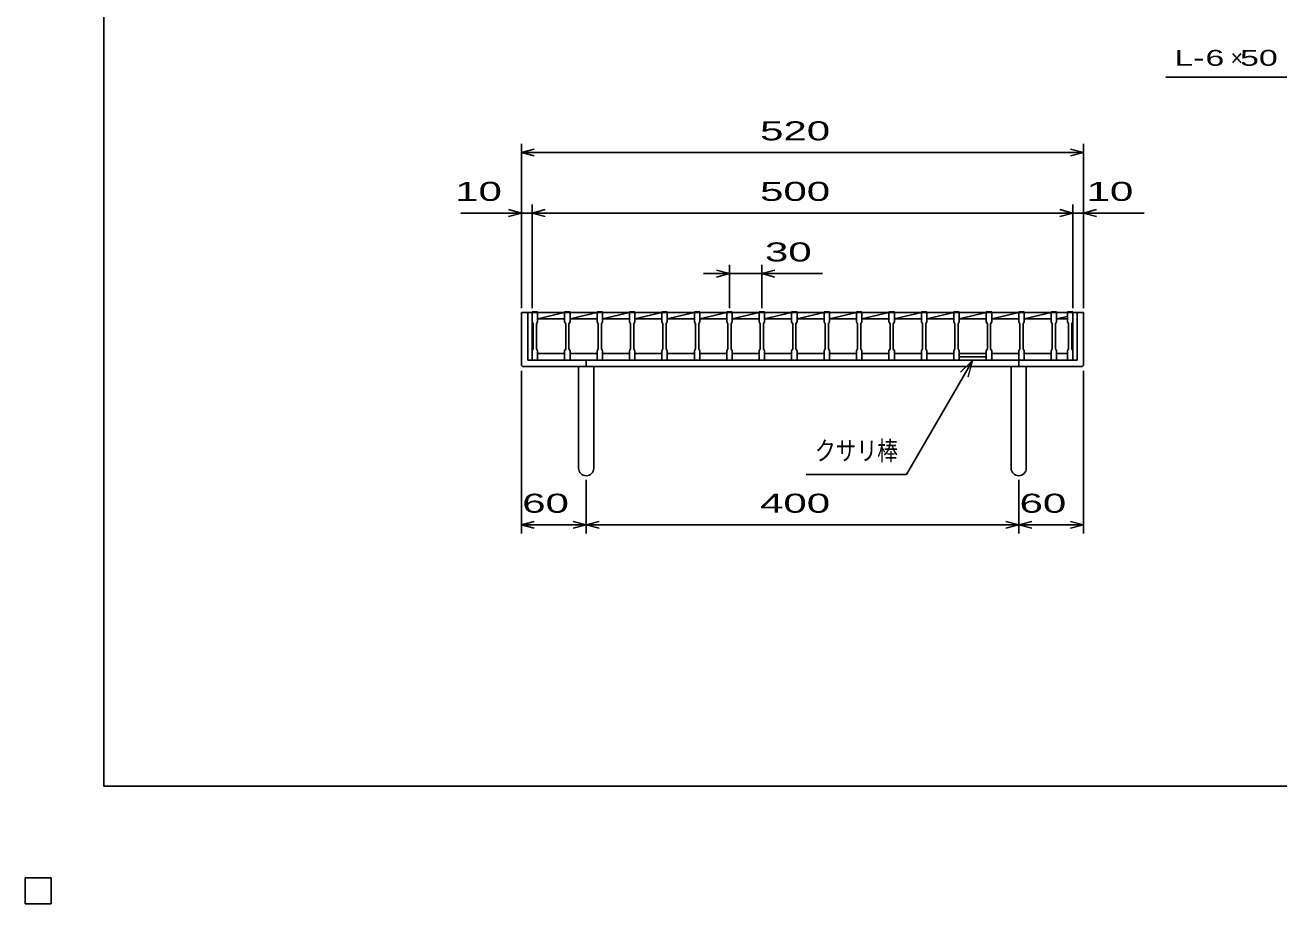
# Model space of a CAD drawing. Units: millimetres, scale not verified. Extents: x -1456 to 1385, y -1026 to 843.
# Drawn here: x -1456 to -296, y -1026 to -213 of the extents above; entities that cross this region are included whole.
import ezdxf
from ezdxf.enums import TextEntityAlignment as Align

# ---------------------------------------------------------------- set-up
doc = ezdxf.new("R2010")
doc.units = ezdxf.units.MM
doc.header["$LTSCALE"] = 8
for name, color, linetype, lineweight in [('0_2', 150, 'Continuous', 25), ('16', 3, 'Continuous', 25), ('19', 6, 'Continuous', 25), ('22', 4, 'Continuous', 25), ('24', 2, 'Continuous', 25), ('32', 4, 'Continuous', 25)]:
    doc.layers.add(name, color=color, linetype=linetype, lineweight=lineweight)
doc.styles.add('ベクトル', font='')
doc.styles.get('ベクトル').set_extended_font_data('ベクトル')

msp = doc.modelspace()

# ---------------------------------------------------------------- linework, layer by layer
at = {"layer": '0_2'}
for p, q in [((-1383.2, -917.2), (-1383.2, 842.8)), ((1384.8, -917.2), (-1383.2, -917.2)), ((-1432, -1002), (-1456, -1002)), ((-1456, -1002), (-1456, -1026)), ((-1432, -1002), (-1456, -1002)), ((-1456, -1002), (-1456, -1026)), ((-1432, -1002), (-1456, -1002)), ((-1456, -1002), (-1456, -1026)), ((-1432, -1002), (-1456, -1002)), ((-1456, -1002), (-1456, -1026)), ((-1432, -1002), (-1456, -1002)), ((-1456, -1002), (-1456, -1026)), ((-1432, -1026), (-1432, -1002)), ((-1432, -1026), (-1432, -1002)), ((-1432, -1026), (-1432, -1002)), ((-1432, -1026), (-1432, -1002)), ((-1432, -1026), (-1432, -1002)), ((-1456, -1026), (-1432, -1026)), ((-1456, -1026), (-1432, -1026)), ((-1456, -1026), (-1432, -1026)), ((-1456, -1026), (-1432, -1026)), ((-1456, -1026), (-1432, -1026))]:
    msp.add_line(p, q, dxfattribs=at)
at = {"layer": '16'}
for p, q in [((-987, -479), (-987, -478.3)), ((-987, -478.3), (-982, -478.3)), ((-987, -479), (-987, -487.5)), ((-982, -479), (-987, -479)), ((-987, -479), (-987, -517)), ((-982, -478.3), (-982, -479)), ((-982, -487.5), (-982, -479)), ((-982, -479), (-957, -479)), ((-982, -485), (-957, -479)), ((-982, -485), (-957, -485)), ((-957, -479), (-957, -478.3)), ((-957, -478.3), (-952, -478.3)), ((-957, -479), (-957, -487.5)), ((-952, -479), (-957, -479)), ((-952, -478.3), (-952, -479)), ((-952, -487.5), (-952, -479)), ((-952, -479), (-927, -479)), ((-952, -485), (-927, -479)), ((-952, -485), (-927, -485)), ((-927, -479), (-927, -478.3)), ((-927, -478.3), (-922, -478.3)), ((-927, -479), (-927, -487.5)), ((-922, -479), (-927, -479)), ((-922, -478.3), (-922, -479)), ((-922, -487.5), (-922, -479)), ((-922, -479), (-897, -479)), ((-922, -485), (-897, -479)), ((-922, -485), (-897, -485)), ((-897, -479), (-897, -478.3)), ((-897, -478.3), (-892, -478.3)), ((-897, -479), (-897, -487.5)), ((-892, -479), (-897, -479)), ((-892, -478.3), (-892, -479)), ((-892, -487.5), (-892, -479)), ((-892, -479), (-867, -479)), ((-892, -485), (-867, -479)), ((-892, -485), (-867, -485)), ((-867, -479), (-867, -478.3)), ((-867, -478.3), (-862, -478.3)), ((-867, -479), (-867, -487.5)), ((-862, -479), (-867, -479)), ((-862, -478.3), (-862, -479)), ((-862, -487.5), (-862, -479)), ((-862, -479), (-837, -479)), ((-862, -485), (-837, -479)), ((-862, -485), (-837, -485)), ((-837, -479), (-837, -478.3)), ((-837, -478.3), (-832, -478.3)), ((-837, -479), (-837, -487.5)), ((-832, -479), (-837, -479)), ((-832, -478.3), (-832, -479)), ((-832, -487.5), (-832, -479)), ((-832, -479), (-807, -479)), ((-832, -485), (-807, -479)), ((-832, -485), (-807, -485)), ((-807, -479), (-807, -478.3)), ((-807, -478.3), (-802, -478.3)), ((-807, -479), (-807, -487.5)), ((-802, -479), (-807, -479)), ((-802, -478.3), (-802, -479)), ((-802, -487.5), (-802, -479)), ((-802, -479), (-777, -479)), ((-802, -485), (-777, -479)), ((-802, -485), (-777, -485)), ((-777, -479), (-777, -478.3)), ((-777, -478.3), (-772, -478.3)), ((-777, -479), (-777, -487.5)), ((-772, -479), (-777, -479)), ((-772, -478.3), (-772, -479)), ((-772, -487.5), (-772, -479)), ((-772, -479), (-747, -479)), ((-772, -485), (-747, -479)), ((-772, -485), (-747, -485)), ((-747, -479), (-747, -478.3)), ((-747, -478.3), (-742, -478.3)), ((-747, -479), (-747, -487.5)), ((-742, -479), (-747, -479)), ((-742, -478.3), (-742, -479)), ((-742, -487.5), (-742, -479)), ((-742, -479), (-717, -479)), ((-742, -485), (-717, -479)), ((-742, -485), (-717, -485)), ((-717, -479), (-717, -478.3)), ((-717, -478.3), (-712, -478.3)), ((-717, -479), (-717, -487.5)), ((-712, -479), (-717, -479)), ((-712, -478.3), (-712, -479)), ((-712, -487.5), (-712, -479)), ((-712, -479), (-687, -479)), ((-712, -485), (-687, -479)), ((-712, -485), (-687, -485)), ((-687, -479), (-687, -478.3)), ((-687, -478.3), (-682, -478.3)), ((-687, -479), (-687, -487.5)), ((-682, -479), (-687, -479)), ((-682, -478.3), (-682, -479)), ((-682, -487.5), (-682, -479)), ((-682, -479), (-657, -479)), ((-682, -485), (-657, -479)), ((-682, -485), (-657, -485)), ((-657, -479), (-657, -478.3)), ((-657, -478.3), (-652, -478.3)), ((-657, -479), (-657, -487.5)), ((-652, -479), (-657, -479)), ((-652, -478.3), (-652, -479)), ((-652, -487.5), (-652, -479)), ((-652, -479), (-627, -479)), ((-652, -485), (-627, -479)), ((-652, -485), (-627, -485)), ((-627, -479), (-627, -478.3)), ((-627, -478.3), (-622, -478.3)), ((-627, -479), (-627, -487.5)), ((-622, -479), (-627, -479)), ((-622, -478.3), (-622, -479)), ((-622, -487.5), (-622, -479)), ((-622, -479), (-597, -479)), ((-622, -485), (-597, -479)), ((-622, -485), (-597, -485)), ((-597, -479), (-597, -478.3)), ((-597, -478.3), (-592, -478.3)), ((-597, -479), (-597, -487.5)), ((-592, -479), (-597, -479)), ((-592, -478.3), (-592, -479)), ((-592, -487.5), (-592, -479)), ((-592, -479), (-567, -479)), ((-592, -485), (-567, -479)), ((-592, -485), (-567, -485)), ((-567, -479), (-567, -478.3)), ((-567, -478.3), (-562, -478.3)), ((-567, -479), (-567, -487.5)), ((-562, -479), (-567, -479)), ((-562, -478.3), (-562, -479)), ((-562, -487.5), (-562, -479)), ((-562, -479), (-537, -479)), ((-562, -485), (-537, -479)), ((-562, -485), (-537, -485)), ((-537, -479), (-537, -478.3)), ((-537, -478.3), (-532, -478.3)), ((-537, -479), (-537, -487.5)), ((-532, -479), (-537, -479)), ((-532, -478.3), (-532, -479)), ((-532, -487.5), (-532, -479)), ((-532, -479), (-507, -479)), ((-532, -485), (-507, -479)), ((-532, -485), (-507, -485)), ((-507, -479), (-507, -478.3)), ((-507, -478.3), (-502, -478.3)), ((-507, -479), (-507, -487.5)), ((-502, -479), (-507, -479)), ((-502, -478.3), (-502, -479)), ((-502, -487.5), (-502, -479)), ((-502, -479), (-492, -479)), ((-502, -485), (-492, -482.6)), ((-502, -485), (-492, -485)), ((-492, -479), (-492, -478.3)), ((-492, -478.3), (-487, -478.3)), ((-492, -479), (-492, -487.5)), ((-487, -479), (-492, -479)), ((-487, -478.3), (-487, -479)), ((-487, -487.5), (-487, -479)), ((-487, -517), (-487, -479)), ((-987, -487.5), (-986, -489.5)), ((-986, -489.5), (-986, -512.5)), ((-983, -489.5), (-982, -487.5)), ((-983, -512.5), (-983, -489.5)), ((-957, -487.5), (-956, -489.5)), ((-956, -489.5), (-956, -512.5)), ((-953, -489.5), (-952, -487.5)), ((-953, -512.5), (-953, -489.5)), ((-927, -487.5), (-926, -489.5)), ((-926, -489.5), (-926, -512.5)), ((-923, -489.5), (-922, -487.5)), ((-923, -512.5), (-923, -489.5)), ((-897, -487.5), (-896, -489.5)), ((-896, -489.5), (-896, -512.5)), ((-893, -489.5), (-892, -487.5)), ((-893, -512.5), (-893, -489.5)), ((-867, -487.5), (-866, -489.5)), ((-866, -489.5), (-866, -512.5)), ((-863, -489.5), (-862, -487.5)), ((-863, -512.5), (-863, -489.5)), ((-837, -487.5), (-836, -489.5)), ((-836, -489.5), (-836, -512.5)), ((-833, -489.5), (-832, -487.5)), ((-833, -512.5), (-833, -489.5)), ((-807, -487.5), (-806, -489.5)), ((-806, -489.5), (-806, -512.5)), ((-803, -489.5), (-802, -487.5)), ((-803, -512.5), (-803, -489.5)), ((-777, -487.5), (-776, -489.5)), ((-776, -489.5), (-776, -512.5)), ((-773, -489.5), (-772, -487.5)), ((-773, -512.5), (-773, -489.5)), ((-747, -487.5), (-746, -489.5)), ((-746, -489.5), (-746, -512.5)), ((-743, -489.5), (-742, -487.5)), ((-743, -512.5), (-743, -489.5)), ((-717, -487.5), (-716, -489.5)), ((-716, -489.5), (-716, -512.5)), ((-713, -489.5), (-712, -487.5)), ((-713, -512.5), (-713, -489.5)), ((-687, -487.5), (-686, -489.5)), ((-686, -489.5), (-686, -512.5)), ((-683, -489.5), (-682, -487.5)), ((-683, -512.5), (-683, -489.5)), ((-657, -487.5), (-656, -489.5)), ((-656, -489.5), (-656, -512.5)), ((-653, -489.5), (-652, -487.5)), ((-653, -512.5), (-653, -489.5)), ((-627, -487.5), (-626, -489.5)), ((-626, -489.5), (-626, -512.5)), ((-623, -489.5), (-622, -487.5)), ((-623, -512.5), (-623, -489.5)), ((-597, -487.5), (-596, -489.5)), ((-596, -489.5), (-596, -512.5)), ((-593, -489.5), (-592, -487.5)), ((-593, -512.5), (-593, -489.5)), ((-567, -487.5), (-566, -489.5)), ((-566, -489.5), (-566, -512.5)), ((-563, -489.5), (-562, -487.5)), ((-563, -512.5), (-563, -489.5)), ((-537, -487.5), (-536, -489.5)), ((-536, -489.5), (-536, -512.5)), ((-533, -489.5), (-532, -487.5)), ((-533, -512.5), (-533, -489.5)), ((-507, -487.5), (-506, -489.5)), ((-506, -489.5), (-506, -512.5)), ((-503, -489.5), (-502, -487.5)), ((-503, -512.5), (-503, -489.5)), ((-492, -487.5), (-491, -489.5)), ((-491, -489.5), (-491, -512.5)), ((-488, -489.5), (-487, -487.5)), ((-488, -512.5), (-488, -489.5)), ((-986, -512.5), (-987, -514.5)), ((-987, -514.5), (-987, -523)), ((-982, -514.5), (-983, -512.5)), ((-982, -523), (-982, -514.5)), ((-982, -517), (-957, -517)), ((-956, -512.5), (-957, -514.5)), ((-957, -514.5), (-957, -523)), ((-952, -514.5), (-953, -512.5)), ((-952, -523), (-952, -514.5)), ((-952, -517), (-927, -517)), ((-926, -512.5), (-927, -514.5)), ((-927, -514.5), (-927, -523)), ((-922, -514.5), (-923, -512.5)), ((-922, -523), (-922, -514.5)), ((-922, -517), (-897, -517)), ((-896, -512.5), (-897, -514.5)), ((-897, -514.5), (-897, -523)), ((-892, -514.5), (-893, -512.5)), ((-892, -523), (-892, -514.5)), ((-892, -517), (-867, -517)), ((-866, -512.5), (-867, -514.5)), ((-867, -514.5), (-867, -523)), ((-862, -514.5), (-863, -512.5)), ((-862, -523), (-862, -514.5)), ((-862, -517), (-837, -517)), ((-836, -512.5), (-837, -514.5)), ((-837, -514.5), (-837, -523)), ((-832, -514.5), (-833, -512.5)), ((-832, -523), (-832, -514.5)), ((-832, -517), (-807, -517)), ((-806, -512.5), (-807, -514.5)), ((-807, -514.5), (-807, -523)), ((-802, -514.5), (-803, -512.5)), ((-802, -523), (-802, -514.5)), ((-802, -517), (-777, -517)), ((-776, -512.5), (-777, -514.5)), ((-777, -514.5), (-777, -523)), ((-772, -514.5), (-773, -512.5)), ((-772, -523), (-772, -514.5)), ((-772, -517), (-747, -517)), ((-746, -512.5), (-747, -514.5)), ((-747, -514.5), (-747, -523)), ((-742, -514.5), (-743, -512.5)), ((-742, -523), (-742, -514.5)), ((-742, -517), (-717, -517)), ((-716, -512.5), (-717, -514.5)), ((-717, -514.5), (-717, -523)), ((-712, -514.5), (-713, -512.5)), ((-712, -523), (-712, -514.5)), ((-712, -517), (-687, -517)), ((-686, -512.5), (-687, -514.5)), ((-687, -514.5), (-687, -523)), ((-682, -514.5), (-683, -512.5)), ((-682, -523), (-682, -514.5)), ((-682, -517), (-657, -517)), ((-656, -512.5), (-657, -514.5)), ((-657, -514.5), (-657, -523)), ((-652, -514.5), (-653, -512.5)), ((-652, -523), (-652, -514.5)), ((-652, -517), (-627, -517)), ((-626, -512.5), (-627, -514.5)), ((-627, -514.5), (-627, -523)), ((-622, -514.5), (-623, -512.5)), ((-622, -523), (-622, -514.5)), ((-622, -517), (-597, -517)), ((-596, -512.5), (-597, -514.5)), ((-597, -514.5), (-597, -523)), ((-592, -514.5), (-593, -512.5)), ((-592, -523), (-592, -514.5)), ((-592, -517), (-567, -517)), ((-567, -520), (-592, -520)), ((-592, -520), (-592, -523)), ((-566, -512.5), (-567, -514.5)), ((-567, -514.5), (-567, -523)), ((-567, -523), (-567, -520)), ((-562, -514.5), (-563, -512.5)), ((-562, -523), (-562, -514.5)), ((-562, -517), (-537, -517)), ((-536, -512.5), (-537, -514.5)), ((-537, -514.5), (-537, -523)), ((-532, -514.5), (-533, -512.5)), ((-532, -523), (-532, -514.5)), ((-532, -517), (-507, -517)), ((-506, -512.5), (-507, -514.5)), ((-507, -514.5), (-507, -523)), ((-502, -514.5), (-503, -512.5)), ((-502, -523), (-502, -514.5)), ((-502, -517), (-492, -517)), ((-491, -512.5), (-492, -514.5)), ((-492, -514.5), (-492, -523)), ((-487, -514.5), (-488, -512.5)), ((-487, -523), (-487, -514.5)), ((-987, -523), (-982, -523)), ((-957, -523), (-952, -523)), ((-927, -523), (-922, -523)), ((-897, -523), (-892, -523)), ((-867, -523), (-862, -523)), ((-837, -523), (-832, -523)), ((-807, -523), (-802, -523)), ((-777, -523), (-772, -523)), ((-747, -523), (-742, -523)), ((-717, -523), (-712, -523)), ((-687, -523), (-682, -523)), ((-657, -523), (-652, -523)), ((-627, -523), (-622, -523)), ((-597, -523), (-592, -523)), ((-592, -523), (-567, -523)), ((-567, -523), (-562, -523)), ((-537, -523), (-532, -523)), ((-507, -523), (-502, -523)), ((-492, -523), (-487, -523)), ((-1432, -1002), (-1456, -1002)), ((-1456, -1002), (-1456, -1026)), ((-1432, -1002), (-1456, -1002)), ((-1456, -1002), (-1456, -1026)), ((-1432, -1002), (-1456, -1002)), ((-1456, -1002), (-1456, -1026)), ((-1432, -1002), (-1456, -1002)), ((-1456, -1002), (-1456, -1026)), ((-1432, -1002), (-1456, -1002)), ((-1456, -1002), (-1456, -1026)), ((-1432, -1026), (-1432, -1002)), ((-1432, -1026), (-1432, -1002)), ((-1432, -1026), (-1432, -1002)), ((-1432, -1026), (-1432, -1002)), ((-1432, -1026), (-1432, -1002)), ((-1456, -1026), (-1432, -1026)), ((-1456, -1026), (-1432, -1026)), ((-1456, -1026), (-1432, -1026)), ((-1456, -1026), (-1432, -1026)), ((-1456, -1026), (-1432, -1026))]:
    msp.add_line(p, q, dxfattribs=at)
at = {"layer": '19'}
for p, q in [((-987, -479), (-997, -479)), ((-997, -479), (-997, -528)), ((-991, -523), (-991, -479)), ((-477, -479), (-487, -479)), ((-483, -479), (-483, -523)), ((-477, -528), (-477, -479)), ((-997, -528), (-996, -529)), ((-996, -529), (-478, -529)), ((-483, -523), (-991, -523)), ((-944, -529), (-944, -623)), ((-937, -529), (-937, -523)), ((-930, -623), (-930, -529)), ((-544, -529), (-544, -623)), ((-537, -523), (-537, -529)), ((-530, -623), (-530, -529)), ((-478, -529), (-477, -528))]:
    msp.add_line(p, q, dxfattribs=at)
for centre in [(-937, -623), (-537, -623)]:
    msp.add_arc(centre, 7, 180, 0, dxfattribs=at)
at = {"layer": '22'}
for p, q in [((-401, -261.5), (-241, -261.5)), ((-997, -475), (-997, -323)), ((-477, -475), (-477, -323)), ((-997, -331), (-985, -327.8)), ((-985, -334.2), (-997, -331)), ((-997, -331), (-477, -331)), ((-477, -331), (-489, -327.8)), ((-489, -334.2), (-477, -331)), ((-997, -475), (-997, -379)), ((-987, -475), (-987, -379)), ((-487, -475), (-487, -379)), ((-477, -475), (-477, -379)), ((-1053, -387), (-997, -387)), ((-997, -387), (-1009, -383.8)), ((-1009, -390.2), (-997, -387)), ((-997, -387), (-987, -387)), ((-987, -387), (-975, -383.8)), ((-975, -390.2), (-987, -387)), ((-987, -387), (-487, -387)), ((-487, -387), (-499, -383.8)), ((-499, -390.2), (-487, -387)), ((-487, -387), (-477, -387)), ((-477, -387), (-465, -383.8)), ((-465, -390.2), (-477, -387)), ((-477, -387), (-421, -387)), ((-804.5, -443), (-816.5, -439.8)), ((-804.5, -475), (-804.5, -435)), ((-774.5, -435), (-774.5, -475)), ((-774.5, -443), (-762.5, -439.8)), ((-804.5, -443), (-828.5, -443)), ((-816.5, -446.2), (-804.5, -443)), ((-804.5, -443), (-774.5, -443)), ((-762.5, -446.2), (-774.5, -443)), ((-774.5, -443), (-718.5, -443)), ((-997, -683.4), (-997, -533)), ((-579.5, -523), (-640.673, -628.954)), ((-477, -683.4), (-477, -533)), ((-937, -683.4), (-937, -633.8)), ((-640.673, -628.954), (-733.473, -628.954)), ((-537, -683.4), (-537, -633.8)), ((-997, -675.4), (-985, -672.2)), ((-937, -675.4), (-949, -672.2)), ((-937, -675.4), (-925, -672.2)), ((-537, -675.4), (-549, -672.2)), ((-537, -675.4), (-525, -672.2)), ((-477, -675.4), (-489, -672.2)), ((-985, -678.6), (-997, -675.4)), ((-997, -675.4), (-937, -675.4)), ((-949, -678.6), (-937, -675.4)), ((-925, -678.6), (-937, -675.4)), ((-937, -675.4), (-537, -675.4)), ((-549, -678.6), (-537, -675.4)), ((-525, -678.6), (-537, -675.4)), ((-537, -675.4), (-477, -675.4)), ((-489, -678.6), (-477, -675.4))]:
    msp.add_line(p, q, dxfattribs=at)
at = {"layer": '22', "lineweight": 13}
for p, q in [((-579.5, -523), (-590.814, -534.314)), ((-583.641, -538.455), (-579.5, -523))]:
    msp.add_line(p, q, dxfattribs=at)
at = {"layer": '22', "color": 2}
for p, q in [((-1432, -1002), (-1456, -1002)), ((-1456, -1002), (-1456, -1026)), ((-1432, -1002), (-1456, -1002)), ((-1456, -1002), (-1456, -1026)), ((-1432, -1002), (-1456, -1002)), ((-1456, -1002), (-1456, -1026)), ((-1432, -1026), (-1432, -1002)), ((-1432, -1026), (-1432, -1002)), ((-1432, -1026), (-1432, -1002)), ((-1456, -1026), (-1432, -1026)), ((-1456, -1026), (-1432, -1026)), ((-1456, -1026), (-1432, -1026))]:
    msp.add_line(p, q, dxfattribs=at)
at = {"layer": '24', "color": 4}
for p, q in [((-1432, -1002), (-1456, -1002)), ((-1456, -1002), (-1456, -1026)), ((-1432, -1002), (-1456, -1002)), ((-1456, -1002), (-1456, -1026)), ((-1432, -1002), (-1456, -1002)), ((-1456, -1002), (-1456, -1026)), ((-1432, -1026), (-1432, -1002)), ((-1432, -1026), (-1432, -1002)), ((-1432, -1026), (-1432, -1002)), ((-1456, -1026), (-1432, -1026)), ((-1456, -1026), (-1432, -1026)), ((-1456, -1026), (-1432, -1026))]:
    msp.add_line(p, q, dxfattribs=at)
at = {"layer": '32'}
for p, q in [((-1432, -1002), (-1456, -1002)), ((-1456, -1002), (-1456, -1026)), ((-1432, -1002), (-1456, -1002)), ((-1456, -1002), (-1456, -1026)), ((-1432, -1002), (-1456, -1002)), ((-1456, -1002), (-1456, -1026)), ((-1432, -1002), (-1456, -1002)), ((-1456, -1002), (-1456, -1026)), ((-1432, -1002), (-1456, -1002)), ((-1456, -1002), (-1456, -1026)), ((-1432, -1026), (-1432, -1002)), ((-1432, -1026), (-1432, -1002)), ((-1432, -1026), (-1432, -1002)), ((-1432, -1026), (-1432, -1002)), ((-1432, -1026), (-1432, -1002)), ((-1456, -1026), (-1432, -1026)), ((-1456, -1026), (-1432, -1026)), ((-1456, -1026), (-1432, -1026)), ((-1456, -1026), (-1432, -1026)), ((-1456, -1026), (-1432, -1026))]:
    msp.add_line(p, q, dxfattribs=at)

# ---------------------------------------------------------------- texts
at = {"layer": '22', "color": 2, "style": 'ベクトル'}
for s, height, width, p in [('L-', 14.66, 1.6, (-393, -243.5)), (' 6 ', 14.66, 1.6, (-373, -243.5)), (' 50 ', 14.66, 1.6, (-341, -243.5)), (' 520 ', 17.6, 1.65, (-787, -311)), (' 10 ', 17.6, 1.65, (-1069, -367)), (' 500 ', 17.6, 1.65, (-787, -367)), (' 10 ', 17.6, 1.65, (-485, -367)), (' 30 ', 17.6, 1.65, (-782.5, -423)), (' 60 ', 17.6, 1.65, (-1007, -655.4)), (' 400 ', 17.6, 1.65, (-787, -655.4)), (' 60 ', 17.6, 1.65, (-547, -655.4))]:
    msp.add_text(s, height=height, dxfattribs=dict(at, width=width)).set_placement(p, align=Align.MIDDLE_LEFT)
msp.add_text('×', height=14.66, dxfattribs=at).set_placement((-341, -243.5), align=Align.MIDDLE_LEFT)
at = {"layer": '22', "color": 2, "style": 'ベクトル', "width": 0.8}
msp.add_text('クサリ棒', height=17.6, dxfattribs=at).set_placement((-648.673, -620.954), align=Align.BOTTOM_RIGHT)

doc.saveas('drawing.dxf')
